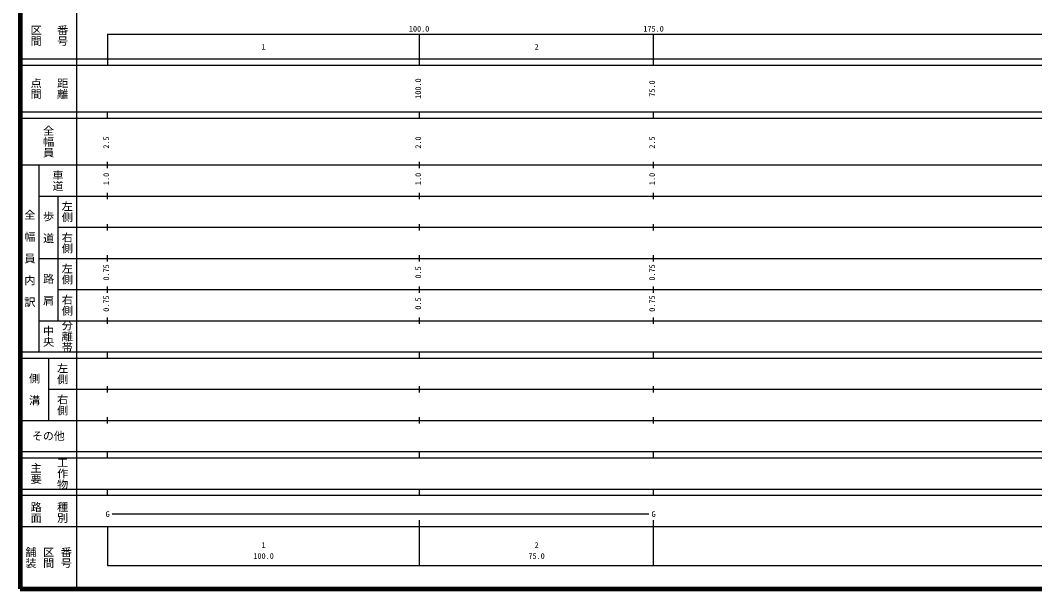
# Model space of a CAD drawing. Units: millimetres on the paper, enlarged 1000 times. Extents: x 40000 to 680000, y 20000 to 380000.
# Drawn here: x 40000 to 365183, y 20000 to 202409 of the extents above; entities that cross this region are included whole.
import ezdxf
from ezdxf.enums import TextEntityAlignment as Align

# ---------------------------------------------------------------- set-up
doc = ezdxf.new("R2010")
doc.units = ezdxf.units.MM
doc.header["$LTSCALE"] = 1000
doc.layers.add('M-TTL', color=2, linetype='Continuous', lineweight=140)
doc.layers.add('M-TTL-BAND', color=7, linetype='Continuous', lineweight=25)
doc.styles.add('@ＭＳ ゴシック', font='')
doc.styles.add('ＭＳ ゴシック', font='')
doc.styles.get('@ＭＳ ゴシック').set_extended_font_data('@MS Gothic')
doc.styles.get('ＭＳ ゴシック').set_extended_font_data('MS Gothic')

msp = doc.modelspace()

# ---------------------------------------------------------------- linework, layer by layer
at = {"layer": 'M-TTL'}
for p, q in [((40000, 380000), (40000, 20000)), ((40000, 20000), (680000, 20000))]:
    msp.add_line(p, q, dxfattribs=at)
at = {"layer": 'M-TTL-BAND'}
for p, q in [((58000, 370000), (58000, 20000)), ((68000, 198000), (579000, 198000)), ((68000, 198000), (68000, 188000)), ((168000, 188000), (168000, 198000)), ((243000, 188000), (243000, 198000)), ((40000, 190000), (579000, 190000)), ((40000, 188000), (579000, 188000)), ((40000, 173000), (579000, 173000)), ((68000, 171000), (68000, 173000)), ((168000, 171000), (168000, 173000)), ((243000, 171000), (243000, 173000)), ((40000, 171000), (579000, 171000)), ((68000, 155000), (68000, 157000)), ((168000, 155000), (168000, 157000)), ((243000, 155000), (243000, 157000)), ((40000, 156000), (579000, 156000)), ((46000, 96000), (46000, 156000)), ((68000, 145000), (68000, 147000)), ((168000, 145000), (168000, 147000)), ((243000, 145000), (243000, 147000)), ((46000, 146000), (579000, 146000)), ((52000, 146000), (52000, 106000)), ((68000, 135000), (68000, 137000)), ((168000, 135000), (168000, 137000)), ((243000, 135000), (243000, 137000)), ((52000, 136000), (579000, 136000)), ((68000, 125000), (68000, 127000)), ((168000, 125000), (168000, 127000)), ((243000, 125000), (243000, 127000)), ((46000, 126000), (579000, 126000)), ((52000, 116000), (579000, 116000)), ((68000, 115000), (68000, 117000)), ((168000, 115000), (168000, 117000)), ((243000, 115000), (243000, 117000)), ((46000, 106000), (579000, 106000)), ((68000, 105000), (68000, 107000)), ((168000, 105000), (168000, 107000)), ((243000, 105000), (243000, 107000)), ((40000, 96000), (579000, 96000)), ((68000, 94000), (68000, 96000)), ((168000, 94000), (168000, 96000)), ((243000, 94000), (243000, 96000)), ((40000, 94000), (579000, 94000)), ((49000, 94000), (49000, 74000)), ((68000, 83000), (68000, 85000)), ((168000, 83000), (168000, 85000)), ((243000, 83000), (243000, 85000)), ((49000, 84000), (579000, 84000)), ((68000, 73000), (68000, 75000)), ((168000, 73000), (168000, 75000)), ((243000, 73000), (243000, 75000)), ((40000, 74000), (579000, 74000)), ((40000, 64000), (579000, 64000)), ((40000, 62000), (579000, 62000)), ((68000, 62000), (68000, 64000)), ((168000, 62000), (168000, 64000)), ((243000, 62000), (243000, 64000)), ((40000, 52000), (579000, 52000)), ((40000, 50000), (579000, 50000)), ((68000, 50000), (68000, 52000)), ((168000, 50000), (168000, 52000)), ((243000, 50000), (243000, 52000)), ((69500, 44000), (241500, 44000)), ((40000, 40000), (579000, 40000)), ((68000, 40000), (68000, 27500)), ((168000, 27500), (168000, 42000)), ((243000, 27500), (243000, 42000)), ((68000, 27500), (579000, 27500))]:
    msp.add_line(p, q, dxfattribs=at)

# ---------------------------------------------------------------- texts
at = {"layer": 'M-TTL-BAND', "style": '@ＭＳ ゴシック'}
for s, p in [('区間', (45000, 197500)), ('番号', (53500, 197500)), ('点間', (45000, 180500)), ('距離', (53500, 180500)), ('全幅員', (49000, 163500)), ('車道', (52000, 151000)), ('左側', (55000, 141000)), ('全\u3000幅\u3000員\u3000内\u3000訳', (43000, 126000)), ('歩\u3000道', (49000, 136000)), ('右側', (55000, 131000)), ('左側', (55000, 121000)), ('路\u3000肩', (49000, 116000)), ('右側', (55000, 111000)), ('中央', (49000, 101000)), ('分離帯', (55000, 101000)), ('左側', (53500, 89000)), ('側\u3000溝', (44500, 84000)), ('右側', (53500, 79000)), ('主要', (45000, 57000)), ('工作物', (53500, 57000)), ('路面', (45000, 44500)), ('種別', (53500, 44500)), ('舗装', (43333, 30000)), ('区間', (49000, 30000)), ('番号', (54667, 30000))]:
    msp.add_text(s, height=2566, rotation=270, dxfattribs=at).set_placement(p, align=Align.MIDDLE_CENTER)
at = {"layer": 'M-TTL-BAND', "style": 'ＭＳ ゴシック'}
for s, p in [('100.0', (167844, 198195)), ('175.0', (243000, 198195)), ('1', (118000, 192405)), ('2', (205500, 192405)), ('G', (68000, 42500)), ('G', (243000, 42500)), ('1', (118000, 32523)), ('2', (205500, 32523)), ('100.0', (118000, 29033)), ('75.0', (205500, 29033))]:
    msp.add_text(s, height=1833, dxfattribs=at).set_placement(p, align=Align.BOTTOM_CENTER)
for s, p in [('100.0', (169000, 180500)), ('75.0', (244000, 180500)), ('2.5', (69000, 163174)), ('2.0', (169000, 163174)), ('2.5', (244000, 163174)), ('1.0', (69000, 151500)), ('1.0', (169000, 151500)), ('1.0', (244000, 151500)), ('0.75', (69000, 121500)), ('0.75', (244000, 121500)), ('0.5', (169000, 121500)), ('0.75', (69000, 111500)), ('0.75', (244000, 111500)), ('0.5', (169000, 111500))]:
    msp.add_text(s, height=1833, rotation=90, dxfattribs=at).set_placement(p, align=Align.BOTTOM_CENTER)
msp.add_text('その他', height=2566, dxfattribs=at).set_placement((49000, 69000), align=Align.MIDDLE_CENTER)

doc.saveas('drawing.dxf')
